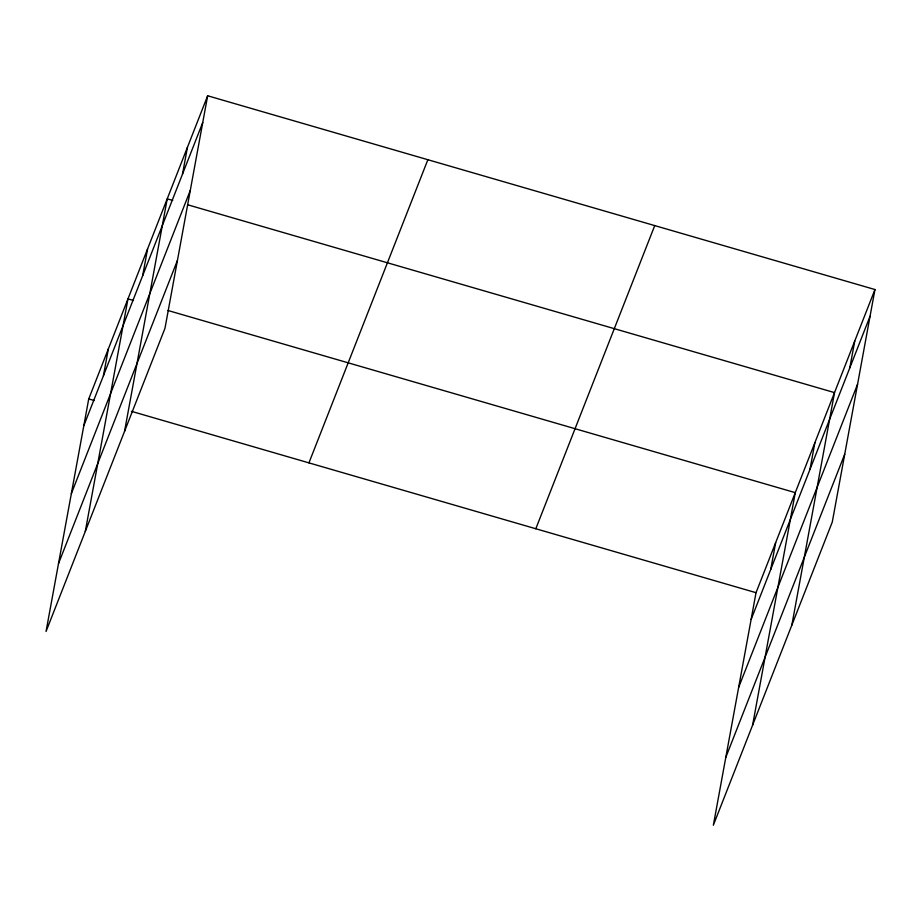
<?xml version="1.0" encoding="UTF-8"?>
<svg xmlns="http://www.w3.org/2000/svg" width="921" height="921" viewBox="0 0 921 921"><rect width="100%" height="100%" fill="white"/><g stroke="black" fill="none" stroke-linecap="round" stroke-linejoin="round"><path stroke-width="1.38" d="M207.651 95.772L88.727 398.931L46.05 631.461L164.974 328.302L207.651 95.772L874.95 289.539L832.273 522.069L713.349 825.228L756.026 592.698L874.95 289.539M103.44 375.664L108.356 348.909M85.296 531.417L127.973 298.888L133.476 300.476M142.686 275.621L147.59 248.866M124.542 431.385L167.219 198.844L172.722 200.444M182.519 174.069L187.435 147.302M770.739 569.431L775.655 542.676M752.595 725.195L795.272 492.654L167.887 310.469M809.985 469.388L814.889 442.633M791.841 625.152L834.518 392.611L187.861 204.83M849.818 367.836L854.734 341.069M83.823 425.686L202.735 122.528M71.354 493.587L190.279 190.428M58.518 563.56L177.431 260.401M308.938 462.872L427.862 159.713M535.815 528.746L654.739 225.587M751.122 619.453L870.034 316.294M738.654 687.365L857.578 384.207M725.817 757.327L844.73 454.168M88.727 398.931L94.23 400.52M131.392 411.319L756.026 592.698"/></g></svg>
